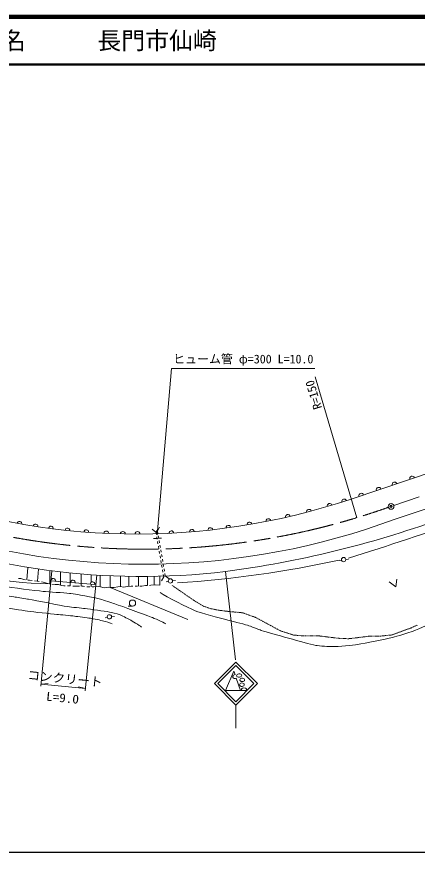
# Model space of a CAD drawing. Units: millimetres, scale not verified. Extents: x 40000 to 680000, y 20000 to 380000.
# Drawn here: x 380970 to 464788, y 205000 to 380000 of the extents above; entities that cross this region are included whole.
import ezdxf
from ezdxf.enums import TextEntityAlignment as Align

# ---------------------------------------------------------------- set-up
doc = ezdxf.new("R2010")
doc.units = ezdxf.units.MM
doc.header["$LTSCALE"] = 1000
doc.header["$PDMODE"] = 32
doc.header["$PDSIZE"] = 500
doc.linetypes.add('CHAIN', pattern=[18.5, 12, -1.5, 3.5, -1.5])
for name, color, linetype, lineweight in [('M-BGD', 7, 'Continuous', 13), ('M-BMK', 2, 'CHAIN', 13), ('M-STR-HTXT', 7, 'Continuous', 13), ('M-TTL', 2, 'Continuous', 140), ('M-TTL-BAND', 7, 'Continuous', 25), ('M-TTL-LINE', 7, 'Continuous', 50), ('M-TTL-TXT', 7, 'Continuous', 13), ('M-WORK', 1, 'Continuous', 13)]:
    doc.layers.add(name, color=color, linetype=linetype, lineweight=lineweight)
doc.styles.add('ＭＳ ゴシック', font='')
doc.styles.get('ＭＳ ゴシック').set_extended_font_data('MS Gothic')

msp = doc.modelspace()

# ---------------------------------------------------------------- linework, layer by layer
at = {"layer": 'M-BGD'}
msp.add_circle((459297, 277446), 600, dxfattribs=at)
msp.add_point((459297, 277446), dxfattribs=at)
at = {"layer": 'M-BMK'}
msp.add_line((552831, 309002), (459865, 277638), dxfattribs=at)
msp.add_arc((407699, 421400), 152922, 252.74785, 289.49461, dxfattribs=at)
at = {"layer": 'M-STR-HTXT'}
for p, q in [((410361, 271481), (410189, 272399)), ((386008, 239807), (388335, 263950)), ((395310, 238789), (397742, 263061)), ((387568, 240342), (386050, 240241)), ((386050, 240241), (395363, 239323)), ((393887, 239686), (395363, 239323))]:
    msp.add_line(p, q, dxfattribs=at)
msp.add_lwpolyline([(410361, 271481), (413371, 306338), (443371, 306338)], dxfattribs=at)
at = {"layer": 'M-TTL'}
msp.add_line((680000, 380000), (40000, 380000), dxfattribs=at)
at = {"layer": 'M-TTL-BAND'}
msp.add_line((40000, 205000), (579000, 205000), dxfattribs=at)
at = {"layer": 'M-TTL-LINE'}
msp.add_line((40000, 370000), (680000, 370000), dxfattribs=at)
at = {"layer": 'M-WORK'}
for p, q in [((552136, 313122), (450969, 278991)), ((443451, 304550), (452122, 275073)), ((500334, 288330), (460156, 274775)), ((450829, 279469), (450817, 279465)), ((410430, 272267), (410879, 273093)), ((409320, 272644), (410100, 272030)), ((410100, 272030), (410185, 271543)), ((410515, 271779), (410430, 272267)), ((410687, 270794), (410601, 271286)), ((410270, 271050), (410356, 270557)), ((410442, 270065), (410528, 269572)), ((410858, 269808), (410773, 270301)), ((410614, 269080), (410699, 268587)), ((410785, 268095), (410871, 267602)), ((411030, 268823), (410944, 269316)), ((411202, 267838), (411116, 268331)), ((410957, 267109), (411043, 266617)), ((411129, 266124), (411214, 265632)), ((411373, 266853), (411288, 267346)), ((411545, 265868), (411459, 266360)), ((448442, 266117), (448924, 266182)), ((449806, 266302), (450421, 266386)), ((383279, 264677), (383070, 262049)), ((385540, 264330), (385337, 261766)), ((411300, 265139), (411386, 264647)), ((411717, 264883), (411631, 265375)), ((411888, 263897), (411802, 264390)), ((387864, 261236), (387864, 264010)), ((390110, 260955), (390110, 263736)), ((392144, 260813), (392144, 263518)), ((394434, 260738), (394434, 263305)), ((396552, 261572), (396552, 263140)), ((398462, 260584), (398462, 263017)), ((400517, 260485), (400517, 262912)), ((402665, 260636), (402665, 262833)), ((404413, 260725), (404413, 262791)), ((406441, 260757), (406441, 262768)), ((408353, 260884), (408353, 262771)), ((409747, 260980), (409747, 262789)), ((410892, 260949), (410892, 262814)), ((411729, 262681), (411280, 261855)), ((411472, 264154), (411558, 263661)), ((411644, 263169), (411729, 262681)), ((412059, 262917), (411974, 263405)), ((412838, 262303), (412059, 262917)), ((426737, 245320), (424678, 263797)), ((381806, 262316), (381370, 262354)), ((382467, 262151), (381806, 262316)), ((382810, 262096), (382467, 262151)), ((383647, 261962), (383304, 262017)), ((384213, 261896), (383647, 261962)), ((385276, 261773), (384710, 261839)), ((385654, 261723), (385276, 261773)), ((386528, 261608), (386150, 261658)), ((387212, 261348), (386528, 261608)), ((387850, 261252), (387212, 261348)), ((388135, 261875), (397318, 261108)), ((388983, 261082), (388345, 261178)), ((389742, 261082), (388983, 261082)), ((390366, 260862), (389742, 261082)), ((390824, 260808), (390366, 260862)), ((391117, 260814), (390824, 260808)), ((391910, 260831), (391617, 260825)), ((392180, 260807), (391910, 260831)), ((392949, 260737), (392678, 260761)), ((393751, 260760), (392949, 260737)), ((394080, 260747), (393751, 260760)), ((396552, 260575), (396552, 261172)), ((404895, 260760), (404093, 260690)), ((405255, 260760), (404895, 260760)), ((406255, 260760), (405755, 260760)), ((407115, 260760), (406755, 260760)), ((407917, 260855), (407115, 260760)), ((408235, 260875), (407917, 260855)), ((409051, 260926), (408734, 260906)), ((410042, 260997), (409051, 260926)), ((410892, 260949), (410042, 260997)), ((412227, 261654), (412709, 261720)), ((413522, 260873), (413591, 260826)), ((413590, 261840), (414206, 261924)), ((413673, 260769), (413755, 260712)), ((394908, 260713), (394580, 260727)), ((395168, 260683), (394908, 260713)), ((395924, 260595), (395664, 260625)), ((396276, 260588), (395924, 260595)), ((397128, 260572), (396776, 260578)), ((398048, 260642), (397128, 260572)), ((398521, 260572), (398048, 260642)), ((399276, 260359), (398521, 260572)), ((399748, 260430), (399276, 260359)), ((400221, 260524), (399748, 260430)), ((400858, 260430), (400221, 260524)), ((416771, 253748), (400517, 260485)), ((401377, 260430), (400858, 260430)), ((402133, 260595), (401377, 260430)), ((402582, 260642), (402133, 260595)), ((403408, 260548), (402582, 260642)), ((404093, 260690), (403408, 260548)), ((413838, 260656), (413920, 260599)), ((414002, 260542), (414085, 260485)), ((414167, 260429), (414249, 260372)), ((414332, 260315), (414414, 260258)), ((414496, 260202), (414579, 260145)), ((414661, 260088), (414743, 260031)), ((414826, 259975), (414908, 259918)), ((414990, 259861), (415073, 259804)), ((415155, 259748), (415237, 259691)), ((415320, 259634), (415402, 259577)), ((415484, 259521), (415567, 259464)), ((415649, 259407), (415731, 259350)), ((415814, 259294), (415896, 259237)), ((415978, 259180), (416061, 259123)), ((416143, 259067), (416225, 259010)), ((416308, 258953), (416390, 258896)), ((416472, 258840), (416555, 258783)), ((416637, 258726), (416719, 258669)), ((416802, 258613), (416884, 258556)), ((416966, 258499), (417049, 258442)), ((417131, 258386), (417213, 258329)), ((417296, 258272), (417378, 258215)), ((417460, 258159), (417543, 258102)), ((417625, 258045), (417707, 257988)), ((417790, 257932), (417872, 257875)), ((417954, 257818), (418037, 257761)), ((418119, 257704), (418188, 257657)), ((418188, 257657), (418298, 257591)), ((418384, 257539), (418470, 257488)), ((418556, 257436), (418641, 257385)), ((418727, 257333), (418813, 257282)), ((405194, 256533), (404287, 256533)), ((418899, 257231), (418984, 257179)), ((419070, 257128), (419156, 257076)), ((419242, 257025), (419327, 256973)), ((419413, 256922), (419499, 256870)), ((419585, 256819), (419670, 256768)), ((419756, 256716), (419842, 256665)), ((419928, 256613), (420039, 256547)), ((420039, 256547), (420143, 256510)), ((420238, 256476), (420332, 256443)), ((420426, 256409), (420520, 256376)), ((420615, 256342), (420709, 256309)), ((420803, 256275), (420897, 256242)), ((420991, 256209), (421086, 256175)), ((421180, 256142), (421274, 256108)), ((421368, 256075), (421473, 256038)), ((421473, 256038), (421570, 256019)), ((421668, 256000), (421766, 255981)), ((421864, 255962), (421963, 255942)), ((422061, 255923), (422159, 255904)), ((422257, 255885), (422355, 255866)), ((422453, 255847), (422552, 255828)), ((422650, 255809), (422748, 255790)), ((422846, 255771), (422944, 255752)), ((423042, 255733), (423139, 255714)), ((423139, 255714), (423261, 255698)), ((423361, 255685), (423460, 255672)), ((423559, 255659), (423658, 255646)), ((423757, 255633), (423856, 255620)), ((423956, 255607), (424055, 255594)), ((424154, 255581), (424253, 255568)), ((424352, 255555), (424451, 255543)), ((424550, 255530), (424650, 255517)), ((424749, 255504), (424848, 255491)), ((399460, 254123), (399942, 254189)), ((400824, 254309), (401439, 254393)), ((424947, 255478), (425046, 255465)), ((425145, 255452), (425268, 255436)), ((425268, 255436), (425328, 255431)), ((425427, 255421), (425527, 255412)), ((425627, 255403), (425726, 255394)), ((425826, 255385), (425925, 255375)), ((426025, 255366), (426124, 255357)), ((426224, 255348), (426324, 255339)), ((426423, 255329), (426523, 255320)), ((426622, 255311), (426722, 255302)), ((426821, 255293), (426921, 255283)), ((427021, 255274), (427120, 255265)), ((427220, 255256), (427319, 255247)), ((427419, 255237), (427519, 255228)), ((427618, 255219), (427718, 255210)), ((427817, 255201), (427917, 255192)), ((428016, 255182), (428116, 255173)), ((428216, 255164), (428276, 255158)), ((428276, 255158), (428348, 255132)), ((428442, 255098), (428536, 255064)), ((428630, 255030), (428724, 254996)), ((428818, 254962), (428912, 254928)), ((429006, 254894), (429100, 254860)), ((429195, 254826), (429289, 254792)), ((429383, 254758), (429477, 254724)), ((429571, 254690), (429665, 254655)), ((429759, 254621), (429853, 254587)), ((429947, 254553), (430041, 254519)), ((430135, 254485), (430229, 254451)), ((430323, 254417), (430417, 254383)), ((430511, 254349), (430605, 254315)), ((430699, 254281), (430793, 254247)), ((430887, 254213), (430960, 254187)), ((430960, 254187), (431066, 254129)), ((431154, 254082), (431242, 254034)), ((431330, 253987), (431418, 253939)), ((431506, 253892), (431594, 253844)), ((431682, 253797), (431770, 253749)), ((431858, 253702), (431946, 253654)), ((432034, 253607), (432122, 253559)), ((432210, 253512), (432298, 253464)), ((432386, 253417), (432474, 253369)), ((432562, 253321), (432650, 253274)), ((432738, 253226), (432826, 253179)), ((432914, 253131), (433002, 253084)), ((433090, 253036), (433178, 252989)), ((433266, 252941), (433354, 252894)), ((433442, 252846), (433530, 252799)), ((433618, 252751), (433706, 252704)), ((433794, 252656), (433882, 252609)), ((433970, 252561), (434058, 252514)), ((434146, 252466), (434234, 252419)), ((434322, 252371), (434410, 252324)), ((434498, 252276), (434586, 252229)), ((434674, 252181), (434762, 252134)), ((434850, 252086), (434938, 252039)), ((463413, 251964), (463497, 252001)), ((463588, 252042), (463679, 252083)), ((463771, 252123), (463862, 252164)), ((463953, 252205), (464045, 252246)), ((464136, 252287), (464227, 252327)), ((464318, 252368), (464410, 252409)), ((464501, 252450), (464592, 252491)), ((464684, 252532), (464775, 252572)), ((435026, 251991), (435114, 251944)), ((435202, 251896), (435290, 251849)), ((435378, 251801), (435466, 251754)), ((435554, 251706), (435642, 251659)), ((435730, 251611), (435818, 251564)), ((435906, 251516), (435994, 251469)), ((436082, 251421), (436189, 251364)), ((436189, 251364), (436290, 251332)), ((436385, 251302), (436481, 251271)), ((436576, 251241), (436671, 251211)), ((436767, 251181), (436862, 251151)), ((436957, 251120), (437053, 251090)), ((437148, 251060), (437243, 251030)), ((437339, 251000), (437434, 250969)), ((437529, 250939), (437625, 250909)), ((437720, 250879), (437815, 250849)), ((437911, 250819), (438006, 250788)), ((438101, 250758), (438197, 250728)), ((438292, 250698), (438387, 250668)), ((438483, 250637), (438578, 250607)), ((438673, 250577), (438769, 250547)), ((438864, 250517), (438965, 250485)), ((438965, 250485), (439022, 250480)), ((439122, 250473), (439221, 250465)), ((439321, 250457), (439421, 250450)), ((439520, 250442), (439620, 250434)), ((439720, 250427), (439819, 250419)), ((439919, 250411), (440019, 250404)), ((440119, 250396), (440218, 250388)), ((440318, 250381), (440418, 250373)), ((440517, 250365), (440617, 250358)), ((440717, 250350), (440816, 250342)), ((440916, 250335), (441016, 250327)), ((441116, 250319), (441215, 250312)), ((441315, 250304), (441372, 250299)), ((441372, 250299), (441502, 250299)), ((441602, 250299), (441702, 250299)), ((441802, 250299), (441902, 250299)), ((442002, 250299), (442102, 250299)), ((442202, 250299), (442302, 250299)), ((442402, 250299), (442502, 250299)), ((442602, 250299), (442702, 250299)), ((442802, 250299), (442902, 250299)), ((443002, 250299), (443102, 250299)), ((443202, 250299), (443302, 250299)), ((443402, 250299), (443502, 250299)), ((443602, 250299), (443702, 250299)), ((443802, 250299), (443902, 250299)), ((444002, 250299), (444102, 250299)), ((444202, 250299), (444333, 250299)), ((444333, 250299), (444390, 250293)), ((444489, 250281), (444589, 250269)), ((444688, 250256), (444787, 250244)), ((455411, 250248), (455511, 250250)), ((455611, 250251), (455711, 250253)), ((455811, 250255), (455911, 250257)), ((456011, 250259), (456111, 250261)), ((456211, 250262), (456311, 250264)), ((456411, 250266), (456511, 250268)), ((456611, 250270), (456711, 250272)), ((456811, 250274), (456911, 250275)), ((457011, 250277), (457111, 250279)), ((457111, 250279), (457246, 250292)), ((457345, 250302), (457445, 250312)), ((457544, 250322), (457644, 250331)), ((457743, 250341), (457843, 250351)), ((457942, 250361), (458042, 250370)), ((458141, 250380), (458241, 250390)), ((458341, 250400), (458440, 250409)), ((458540, 250419), (458639, 250429)), ((458739, 250439), (458838, 250448)), ((458938, 250458), (459037, 250468)), ((459137, 250478), (459236, 250488)), ((459336, 250497), (459471, 250510)), ((459471, 250510), (459519, 250528)), ((459612, 250563), (459706, 250597)), ((459800, 250632), (459894, 250666)), ((459988, 250701), (460082, 250736)), ((460175, 250770), (460269, 250805)), ((460363, 250839), (460457, 250874)), ((460551, 250909), (460645, 250943)), ((460738, 250978), (460832, 251012)), ((460926, 251047), (461020, 251081)), ((461114, 251116), (461208, 251151)), ((461301, 251185), (461395, 251220)), ((461489, 251254), (461583, 251289)), ((461677, 251323), (461771, 251358)), ((461864, 251393), (461958, 251427)), ((462052, 251462), (462146, 251496)), ((462240, 251531), (462334, 251566)), ((462427, 251600), (462521, 251635)), ((462615, 251669), (462709, 251704)), ((462803, 251738), (462896, 251773)), ((462990, 251808), (463084, 251842)), ((463178, 251877), (463272, 251911)), ((463366, 251946), (463413, 251964)), ((444886, 250232), (444986, 250220)), ((445085, 250208), (445184, 250196)), ((445283, 250184), (445383, 250172)), ((445482, 250160), (445581, 250148)), ((445681, 250136), (445780, 250124)), ((445879, 250112), (445978, 250100)), ((446078, 250088), (446177, 250076)), ((446276, 250064), (446375, 250052)), ((446475, 250040), (446574, 250028)), ((446673, 250016), (446773, 250004)), ((446872, 249992), (446971, 249980)), ((447070, 249968), (447170, 249956)), ((447269, 249944), (447368, 249932)), ((447467, 249920), (447567, 249907)), ((447666, 249895), (447765, 249883)), ((447865, 249871), (447964, 249859)), ((448063, 249847), (448162, 249835)), ((448262, 249823), (448318, 249816)), ((448318, 249816), (448411, 249812)), ((448510, 249808), (448610, 249803)), ((448710, 249799), (448810, 249795)), ((448910, 249790), (449010, 249786)), ((449110, 249781), (449210, 249777)), ((449310, 249772), (449410, 249768)), ((449509, 249763), (449609, 249759)), ((449709, 249755), (449809, 249750)), ((449909, 249746), (450009, 249741)), ((450109, 249737), (450209, 249732)), ((450309, 249728), (450401, 249724)), ((450401, 249724), (450471, 249732)), ((450570, 249744), (450670, 249756)), ((450769, 249768), (450868, 249780)), ((450968, 249792), (451067, 249804)), ((451166, 249816), (451265, 249828)), ((451365, 249840), (451464, 249852)), ((451563, 249864), (451662, 249876)), ((451762, 249888), (451861, 249900)), ((451960, 249912), (452060, 249924)), ((452159, 249936), (452258, 249948)), ((452357, 249960), (452457, 249972)), ((452556, 249984), (452655, 249996)), ((452755, 250008), (452854, 250020)), ((452953, 250032), (453052, 250044)), ((453152, 250056), (453251, 250068)), ((453350, 250080), (453449, 250092)), ((453549, 250104), (453648, 250116)), ((453747, 250128), (453847, 250140)), ((453946, 250152), (454045, 250164)), ((454144, 250176), (454244, 250188)), ((454343, 250200), (454442, 250212)), ((454542, 250224), (454612, 250233)), ((454612, 250233), (454712, 250235)), ((454811, 250237), (454911, 250238)), ((455011, 250240), (455111, 250242)), ((455211, 250244), (455311, 250246)), ((424641, 238911), (426415, 242933)), ((426415, 242933), (426653, 242218)), ((426899, 241476), (427762, 238876)), ((424641, 238911), (429062, 238861)), ((426824, 235829), (426824, 231020))]:
    msp.add_line(p, q, dxfattribs=at)
msp.add_lwpolyline([(460513, 262222), (460282, 260602), (458927, 261660)], dxfattribs=at)
for points in [[(431324, 240329), (426824, 244829), (422324, 240329), (426824, 235829)], [(430617, 240329), (426824, 244122), (423031, 240329), (426824, 236536)]]:
    msp.add_lwpolyline(points, close=True, dxfattribs=at)
for centre, radius in [((449356, 266309), 450), ((413140, 261847), 450), ((405194, 257181), 648), ((400374, 254316), 450)]:
    msp.add_circle(centre, radius, dxfattribs=at)
for centre, radius, start, end in [((213943, 1021361), 790931, 287.39315, 291.16724), ((463710, 283289), 500, 18.64294, 198.64294), ((460019, 282044), 500, 18.64294, 198.64294), ((406104, 412559), 140902, 249.25466, 288.56728), ((453070, 279700), 500, 18.64294, 198.64294), ((456702, 280925), 500, 18.64294, 198.64294), ((449491, 278488), 500, 19.70351, 196.16115), ((442135, 276331), 500, 16.16115, 193.46906), ((446453, 277555), 500, 17.11909, 196.16115), ((407722, 415709), 150373, 251.83498, 290.40748), ((433636, 274379), 500, 10.71023, 191.82679), ((437687, 275233), 500, 14.07759, 191.82679), ((407132, 412610), 149843, 248.01189, 276.72446), ((381527, 273811), 500, 350.68684, 169.22351), ((384889, 273258), 500, 351.99462, 170.68684), ((388119, 272793), 500, 354.64886, 170.68684), ((396116, 478607), 216700, 277.57398, 289.77884), ((425271, 272971), 500, 7.44635, 188.19122), ((429655, 273628), 500, 11.05125, 188.19122), ((391579, 272404), 500, 354.64047, 173.52614), ((395522, 272047), 500, 356.74601, 174.64047), ((399715, 271781), 500, 359.94645, 174.85684), ((403173, 271679), 500, 359.94645, 177.66977), ((406240, 271657), 500, 0.16412, 179.94645), ((413339, 271818), 500, 5.93963, 179.94645), ((417634, 272132), 500, 4.57916, 184.80893), ((421478, 272486), 500, 7.7182, 184.80893), ((406292, 411591), 140902, 271.32913, 272.01074), ((387854, 326282), 65046, 243.00895, 270.00891), ((399718, 489912), 228972, 273.72543, 282.28258), ((388633, 261833), 500, 355.22433, 175.22433), ((392727, 261491), 500, 355.22433, 175.22433), ((396820, 261149), 500, 355.22433, 175.22433)]:
    msp.add_arc(centre, radius, start, end, dxfattribs=at)
for centre, major_axis, ratio, start_param, end_param in [((426677, 241812), (517, 186), 0.724605, 1.3617024, 4.8859993), ((428511, 239119), (554, 6), 0.552513, 5.2816052, 10.349558)]:
    msp.add_ellipse(centre, major_axis=major_axis, ratio=ratio, start_param=start_param, end_param=end_param, dxfattribs=at)
for centre, major_axis, ratio in [((427517, 242019), (540, 84), 0.64867), ((428099, 240099), (486, 35), 0.736123), ((428155, 241105), (507, -42), 0.715698)]:
    msp.add_ellipse(centre, major_axis=major_axis, ratio=ratio, dxfattribs=at)
for points, knots in [([(496670, 273101), (494709, 271107), (488307, 265648), (486028, 264027), (482856, 261770), (472865, 255698), (469488, 253760), (468436, 253157), (465059, 251776), (463926, 251345), (463080, 251023), (460487, 250212), (459608, 250000), (458160, 249651), (453775, 248774), (452303, 248545), (451285, 248387), (448203, 248094), (447173, 248069), (446444, 248052), (444248, 248173), (443537, 248334), (441234, 248855), (434418, 250798), (432153, 251467), (431562, 251642), (429855, 252371), (429265, 252552), (428369, 252826), (425639, 253492), (424736, 253742), (423449, 254098), (419550, 255071), (418315, 255580), (416780, 256212), (412354, 258523), (410957, 259420)], [0, 0, 0, 0, 1, 1, 1, 2, 2, 2, 3, 3, 3, 4, 4, 4, 5, 5, 5, 6, 6, 6, 7, 7, 7, 8, 8, 8, 9, 9, 9, 10, 10, 10, 11, 11, 11, 12, 12, 12, 12]), ([(407083, 252182), (406604, 252518), (405115, 253451), (404603, 253736), (404175, 253974), (402848, 254621), (402389, 254793), (401999, 254940), (400783, 255249), (400373, 255322), (399366, 255501), (396329, 255919), (395315, 256049), (394583, 256144), (392375, 256326), (391646, 256446), (390000, 256717), (385090, 257698), (383449, 257999), (382895, 258101), (381230, 258384), (380673, 258462), (379954, 258563), (377791, 258810), (377070, 258892), (376105, 259002), (373208, 259310), (372244, 259421), (371305, 259528), (368492, 259904), (367550, 259983), (366759, 260049), (364377, 260113), (363584, 260148), (363187, 260166), (361994, 260194), (361600, 260247), (361310, 260287), (360454, 260508), (360179, 260611), (359709, 260787), (358326, 261397), (357887, 261642), (357481, 261869), (356352, 262697), (355970, 262964), (355492, 263299), (354069, 264317), (353590, 264650), (353157, 264952), (351856, 265856), (351409, 266137), (351035, 266372), (349880, 267020), (349491, 267228), (349067, 267456), (347777, 268110), (347343, 268319), (346924, 268520), (345663, 269117), (345228, 269277), (345027, 269351), (344735, 269453), (344392, 269570)], [0, 0, 0, 0, 1, 1, 1, 2, 2, 2, 3, 3, 3, 4, 4, 4, 5, 5, 5, 6, 6, 6, 7, 7, 7, 8, 8, 8, 9, 9, 9, 10, 10, 10, 11, 11, 11, 12, 12, 12, 13, 13, 13, 14, 14, 14, 15, 15, 15, 16, 16, 16, 17, 17, 17, 18, 18, 18, 19, 19, 19, 20, 20, 20, 21, 21, 21, 21]), ([(412149, 252869), (411556, 253182), (409727, 254018), (409103, 254262), (407601, 254850), (403045, 256486), (401525, 257025), (400925, 257237), (399116, 257848), (398502, 258016), (397925, 258175), (396164, 258545), (395575, 258654), (394860, 258786), (392708, 259141), (391986, 259220), (390894, 259340), (387601, 259527), (386509, 259645), (384847, 259826), (379862, 260406), (378219, 260714), (374992, 261320), (365379, 263468), (362181, 264212), (361627, 264340), (359990, 264838), (359471, 265071), (358604, 265459), (356109, 266837), (355282, 267304), (354317, 267851), (351469, 269574), (350513, 270138), (350283, 270273), (349597, 270685), (349356, 270799), (349194, 270875), (348682, 271046), (348506, 271082)], [0, 0, 0, 0, 1, 1, 1, 2, 2, 2, 3, 3, 3, 4, 4, 4, 5, 5, 5, 6, 6, 6, 7, 7, 7, 8, 8, 8, 9, 9, 9, 10, 10, 10, 11, 11, 11, 12, 12, 12, 13, 13, 13, 13]), ([(400955, 252876), (400606, 253010), (399533, 253348), (399170, 253438), (398621, 253574), (396959, 253913), (396401, 254006), (395729, 254117), (393701, 254375), (393025, 254454), (392289, 254540), (390078, 254753), (389342, 254832), (388123, 254963), (384463, 255328), (383250, 255507), (380686, 255887), (373014, 257161), (370465, 257629)], [0, 0, 0, 0, 1, 1, 1, 2, 2, 2, 3, 3, 3, 4, 4, 4, 5, 5, 5, 6, 6, 6, 6])]:
    msp.add_open_spline(points, degree=3, knots=knots, dxfattribs=at)

# ---------------------------------------------------------------- texts
at = {"layer": 'M-STR-HTXT', "style": 'ＭＳ ゴシック'}
msp.add_text('ヒューム管 φ=300 L=10.0', height=1833, dxfattribs=at).set_placement((428371, 306838), align=Align.BOTTOM_CENTER)
for s, width, p in [('コンクリート', 1.05, (390934, 239916)), ('L=9.0', 1.1, (390425, 235890))]:
    msp.add_text(s, height=1833, rotation=354.371, dxfattribs=dict(at, width=width)).set_placement(p, align=Align.BOTTOM_CENTER)
at = {"layer": 'M-TTL-TXT', "style": 'ＭＳ ゴシック'}
msp.add_text('地 名      長門市仙崎', height=3666, dxfattribs=at).set_placement((370380, 375000), align=Align.MIDDLE_LEFT)
at = {"layer": 'M-WORK', "style": 'ＭＳ ゴシック'}
msp.add_text('R=150', height=1833, rotation=106.998, dxfattribs=at).set_placement((444488, 301227), align=Align.BOTTOM_CENTER)

doc.saveas('drawing.dxf')
